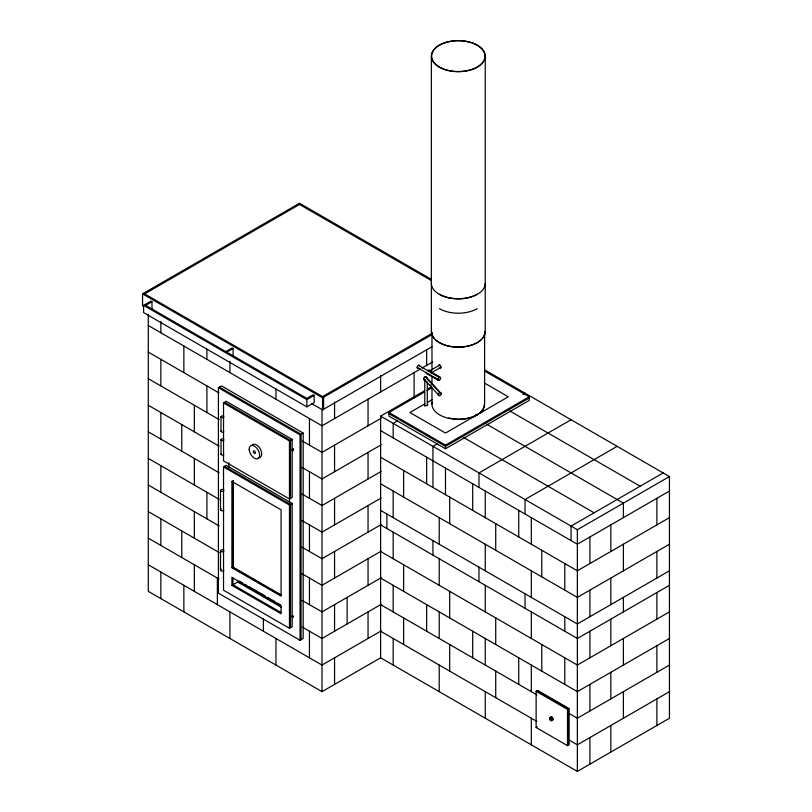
<?xml version="1.0" encoding="UTF-8"?>
<svg xmlns="http://www.w3.org/2000/svg" width="812" height="812" viewBox="0 0 812 812"><rect width="100%" height="100%" fill="white"/><g stroke="black" fill="none" stroke-linecap="round" stroke-linejoin="round"><path stroke-width="1.22" d="M431.355 373.205L431.405 371.358L428.888 369.907L427.63 370.627A1.776 1.025 -60 0 1 428.716 370.729M549.673 717.656L549.673 719.706L551.449 720.731L552.708 720.011L552.708 717.96L551.815 717.026L549.673 717.656L551.815 717.026M550.932 716.935L551.449 720.731M293.305 448.589L293.589 449.97M439.353 380.3C440.611 379.894 441.312 376.656 439.353 377.397A1.776 1.025 -60 0 0 438.094 379.569L438.47 380.392L439.353 380.3L417.165 367.491M151.976 308.976L151.976 301.729L150.93 301.12L142.557 305.962L142.557 293.873L299.526 203.244L431.233 279.287M144.648 293.873L299.526 204.451M151.976 301.729L145.693 305.353L225.746 351.576L232.029 347.952L233.074 348.551L233.074 355.808M233.074 348.551L226.802 352.175L306.855 398.398L313.138 394.774L314.183 395.383L314.183 402.63L306.855 406.863L143.602 312.6L143.602 305.353L306.855 399.605L314.183 395.383M218.408 387.74L221.544 385.923L303.17 433.05L303.17 638.476L300.034 640.292L218.408 593.166L218.408 387.74L300.034 434.867L303.17 433.05M223.533 402.904L226.254 401.331L292.178 439.393L292.178 497.401L289.458 498.964L223.533 460.901L223.533 402.904L289.458 440.967L292.178 439.393M322.557 396.591L432.4 333.164M142.557 293.873L322.557 397.799L432.349 334.402M223.533 466.951L226.254 465.377L292.178 503.44L292.178 626.691L289.458 628.265L223.533 590.202L223.533 466.951L289.458 505.013L292.178 503.44M311.575 403.544L322.557 409.877L432.349 346.491M420.677 368.831L322.009 425.803L148.291 325.5M422.27 367.917L432.735 361.868M231.907 481.445L281.094 509.845L281.094 596.12L231.907 567.73L231.907 481.445L232.953 480.846L232.953 567.608L250.441 577.697M429.934 370.749L439.566 365.197A1.776 1.147 53 0 1 441.089 367.217A1.776 1.147 53 0 1 439.678 368.039M431.405 371.358C428.939 372.535 431.365 371.257 431.405 372.809L440.814 367.369M485.261 370.211L669.443 476.553L669.443 718.234L577.352 771.4L380.615 657.811L380.615 416.13L424.463 390.816M427.751 388.918L431.04 387.019M484.662 371.074L529.211 396.794L529.211 400.428L445.494 448.762L388.989 416.13L388.989 412.506L423.773 392.419M427.041 390.542L431.385 388.024M381.214 418.2L322.009 452.385L302.348 441.038M427.873 402.143L432.004 399.748M397.555 420.849L393.17 423.387L393.17 437.881M381.214 444.793L322.009 478.968L302.125 467.489M381.214 471.376L322.009 505.551L302.125 494.072M437.323 443.809L432.938 446.346L432.938 487.423M522.837 394.439L525.029 393.17M231.907 567.73L232.953 567.121L281.094 594.912M232.953 567.608L233.369 480.602M388.989 412.506L445.494 445.138L529.211 396.794M529.211 398.012L445.494 446.346L388.989 413.714M381.214 497.959L322.009 532.134L302.125 520.654M231.907 585.371L281.094 613.77L281.094 605.793L231.907 577.393L231.907 585.371L239.337 581.077L242.585 582.955M381.214 524.542L322.009 558.727L302.125 547.247M571.08 419.753L478.978 472.929L478.978 487.423M381.214 551.125L322.009 585.31L302.125 573.83M381.214 577.718L322.009 611.893L302.125 600.413M617.12 446.346L525.029 499.512L525.029 514.016M381.163 604.331L322.009 638.476L302.348 627.128M381.163 630.914L322.009 665.058L148.291 564.766M663.171 472.929L571.08 526.095L571.08 540.599M380.615 416.13L577.352 529.718L669.443 476.553M148.291 314.112L148.291 591.349L322.009 691.651L380.615 657.811M669.443 491.057L577.352 544.223L380.615 430.634M669.443 517.64L577.352 570.806L380.615 457.217M669.443 544.223L577.352 597.388L380.615 483.8M669.443 570.806L577.352 623.971L380.615 510.393M669.443 585.31L577.352 638.476L380.615 524.887M669.443 611.893L577.352 665.058L380.615 551.47M536.123 691.286L537.585 690.433L568.979 708.561L568.979 744.817L567.517 745.66L536.123 727.532L536.123 691.286L567.517 709.414L568.979 708.561M669.443 638.476L577.352 691.641L380.615 578.063M536.123 727.532L537.168 726.933M551.449 718.681L552.708 717.96M550.566 720.65L553.073 719.199M669.443 665.058L577.352 718.234L568.583 713.169M669.443 691.651L577.352 744.817L568.583 739.752M427.63 373.53L426.747 373.621L426.381 372.809M426.848 381.386L426.493 381.478A1.776 1.025 0 0 1 424.392 380.879A1.776 1.025 0 0 1 425.143 379.6A1.776 1.289 -42.3 0 1 423.641 378.473A1.776 1.289 -42.3 0 1 425.478 376.616A1.776 1.289 -42.3 0 1 426.726 378.047M551.815 719.919L552.708 720.011M298.481 203.853L431.314 280.536M484.703 383.183L508.282 396.794L445.494 433.05L409.918 412.506L424.777 403.929A1.776 1.025 0 0 0 424.666 405.31A1.776 1.025 0 0 0 427.051 405.492A1.776 1.025 0 0 0 427.569 404.143M509.682 410.892L640.14 486.215M430.776 371.916L440.439 377.499M430.472 371.947L440.571 377.773M418.424 365.319L439.353 377.397M426.422 373.155L439.028 380.432M426.544 373.439L438.724 380.463M475.944 414.384L476.888 414.922M486.662 424.189L623.403 503.135L623.403 517.64M463.632 437.485L594.1 512.798M143.602 293.274L323.602 397.19L323.602 409.278L322.557 408.669M219.453 387.131L301.079 434.258L301.079 639.683M148.291 352.093L218.814 392.805M224.579 402.295L290.513 440.358L290.513 498.365M148.291 378.676L219.179 419.601M148.291 405.259L219.179 446.184M224.579 466.342L290.513 504.404L290.513 627.666M148.291 431.842L219.179 472.777M148.291 458.425L219.179 499.36M537.168 690.677L568.562 708.805L568.562 745.061M380.615 604.646L536.793 694.808M148.291 485.008L219.179 525.943M380.615 631.228L536.793 721.391M148.291 511.601L219.179 552.525M252.623 578.966L265.737 586.538M267.93 587.797L270.112 589.065M272.304 590.324L279.947 594.739M244.757 584.204L246.919 585.462M249.091 586.711L265.351 596.099M267.513 597.348L275.106 601.733M277.268 602.981L280.526 604.859M237.662 582.042L281.135 607.143M281.043 612.532L232.953 584.762L232.953 577.931M148.291 538.183L219.057 579.037M293.589 616.724L293.142 615.963M426.777 377.651L441.352 393.688M425.204 376.677L439.779 392.714M430.066 384.929L431.679 386.705M438.155 393.84L439.779 395.617A1.776 1.289 -42.3 0 0 441.139 393.028A1.776 1.289 -42.3 0 0 438.419 393.861A1.776 1.289 -42.3 0 0 439.779 395.617M423.631 378.605L438.206 394.642M656.888 498.304L656.888 524.887M656.888 551.47L656.888 578.053M656.888 592.557L656.888 619.14M656.888 645.723L656.888 672.316M656.888 698.899L656.888 725.481M623.403 544.223L623.403 570.806M623.403 597.388L623.403 611.893M623.403 638.476L623.403 665.058M623.403 691.641L623.403 718.234M610.837 524.887L610.837 551.47M610.837 578.053L610.837 604.646M610.837 619.14L610.837 645.723M610.837 672.316L610.837 698.899M610.837 725.481L610.837 752.064M589.908 536.976L589.908 563.558M589.908 590.141L589.908 616.724M589.908 631.228L589.908 657.811M589.908 684.394L589.908 710.977M589.908 737.56L589.908 764.153M577.352 529.718L577.352 771.4M567.517 709.414L567.517 745.66M564.797 563.558L564.797 590.141M564.797 616.724L564.797 631.228M564.797 657.811L564.797 684.394M541.777 550.262L541.777 576.845M541.777 644.515L541.777 671.108M531.312 517.64L531.312 544.223M531.312 570.806L531.312 597.388M531.312 611.893L531.312 638.476M531.312 665.058L531.312 691.641M531.312 718.234L531.312 744.817M525.029 593.765L525.029 608.269M518.746 510.383L518.746 536.976M518.746 657.811L518.746 684.394M495.726 523.679L495.726 550.262M495.726 617.932L495.726 644.515M495.726 671.108L495.726 697.691M485.241 56.15L485.241 331.661A26.938 15.55 0 0 1 458.303 347.221A26.938 15.55 0 0 1 431.365 331.661L431.365 56.15M485.261 491.057L485.261 517.64M485.261 544.223L485.261 570.806M485.261 585.31L485.261 611.893M485.261 638.476L485.261 665.058M485.261 691.651L485.261 718.234M484.602 331.367L484.602 404.183A26.319 15.195 0 0 1 456.557 419.337A26.319 15.195 0 0 1 432.197 402.194M478.978 567.182L478.978 581.686M472.706 483.8L472.706 510.383M472.706 631.228L472.706 657.811M449.686 497.096L449.686 523.679M449.686 591.349L449.686 617.932M449.686 644.515L449.686 671.108M445.494 445.138L445.494 448.762M445.494 468.098L445.494 494.681M439.211 517.64L439.211 544.223M439.211 558.727L439.211 585.31M439.211 611.893L439.211 638.476M439.211 665.058L439.211 691.651M432.938 540.599L432.938 555.093M431.974 332.615L431.974 370.282M431.974 376.565L431.974 384.096M431.974 387.862L431.974 404.183M427.285 382.472L427.285 405.208M426.655 350.185L426.655 365.38M426.655 457.217L426.655 483.8M426.655 604.646L426.655 631.228M424.777 381.214L424.777 406.183M414.1 372.627L414.1 397.951M403.635 470.513L403.635 497.096M403.635 564.766L403.635 591.349M403.635 617.932L403.635 644.515M393.17 491.057L393.17 517.64M393.17 532.134L393.17 558.727M393.17 585.31L393.17 611.893M393.17 638.476L393.17 665.058M386.888 514.016L386.888 528.51M380.615 375.509L380.615 391.963M368.049 399.22L368.049 425.803M368.049 452.385L368.049 478.968M368.049 505.551L368.049 532.134M368.049 558.727L368.049 585.31M368.049 611.893L368.049 638.476M347.12 597.388L347.12 623.981M334.564 402.092L334.564 418.545M334.564 445.138L334.564 471.721M334.564 498.304L334.564 524.887M334.564 551.47L334.564 578.053M334.564 604.646L334.564 631.228M334.564 657.811L334.564 684.394M322.557 397.799L322.557 409.877M322.009 409.339L322.009 691.651M309.453 418.545L309.453 445.138M309.453 471.721L309.453 498.304M309.453 524.887L309.453 551.47M309.453 578.053L309.453 604.646M309.453 631.228L309.453 657.811M306.855 399.605L306.855 406.863M300.034 434.867L300.034 640.292M289.569 497.685L289.569 502.74M289.458 440.967L289.458 498.964M289.458 505.013L289.458 628.265M275.958 389.09L275.958 399.22M275.958 638.476L275.958 665.058M263.403 618.571L263.403 631.228M229.918 361.238L229.918 372.627M229.918 611.893L229.918 638.476M228.872 462.657L228.872 467.489M221.006 416.8L221.006 431.294M221.006 439.759L221.006 454.253M220.499 490.387L220.499 509.723M220.499 550.81L220.499 570.146M217.362 578.063L217.362 604.646M206.898 349.211L206.898 359.34M206.898 385.923L206.898 412.506M206.898 492.265L206.898 518.848M194.332 405.259L194.332 431.842M194.332 458.425L194.332 485.008M194.332 511.601L194.332 538.183M194.332 564.766L194.332 591.349M183.867 346.044L183.867 372.627M183.867 585.31L183.867 611.893M181.776 424.595L181.776 451.178M181.776 530.926L181.776 557.519M160.847 321.359L160.847 332.758M160.847 359.34L160.847 385.923M160.847 412.506L160.847 439.089M160.847 465.682L160.847 492.265M160.847 518.848L160.847 545.431M160.847 572.013L160.847 598.606M438.571 365.765A1.786 0.883 66.1 0 1 439.668 365.126M485.241 283.327A26.938 15.55 0 0 1 458.303 298.877A26.938 15.55 0 0 1 431.365 283.327M477.141 308.702A26.644 15.377 0 0 1 439.465 308.702M477.141 294.208A26.644 15.377 0 0 1 439.465 294.208M484.947 331.661A26.644 15.377 0 0 1 482.196 338.472M480.653 340.035A26.644 15.377 0 0 1 478.095 341.964M477.141 342.542A26.644 15.377 0 0 1 439.465 342.542M438.51 341.964A26.644 15.377 0 0 1 435.963 340.035M434.42 338.472A26.644 15.377 0 0 1 432.573 335.65M432.177 334.666A26.644 15.377 0 0 1 431.72 332.666M483.404 408.416A25.162 14.525 0 0 1 452.588 418.687M451.33 418.464A25.162 14.525 0 0 1 448.863 417.926M484.256 404.65A25.162 14.525 0 0 1 483.769 407.492M551.815 717.503A1.188 0.68 60 0 1 552.414 718.133M552.546 718.407A1.188 0.68 60 0 1 552.546 719.371M418.424 368.212A1.776 1.025 -60 0 1 417.175 367.613A1.776 1.025 -60 0 1 418.21 365.461A1.776 1.025 -60 0 1 419.642 365.684M429.061 370.729A1.776 1.025 60 0 1 430.624 371.023A1.776 1.025 60 0 1 431.355 373.155M439.525 364.689A1.776 1.025 60 0 1 439.718 364.497M482.927 410.527A25.162 14.525 0 0 1 481.658 412.293M223.818 570.653A1.776 1.025 0 0 1 221.016 570.866A1.776 1.025 0 0 1 221.392 569.253M223.818 551.318A1.776 1.025 0 0 1 221.138 551.592A1.776 1.025 0 0 1 221.138 550.018A1.776 1.025 0 0 1 223.818 550.292M223.818 510.24A1.776 1.025 0 0 1 221.016 510.443A1.776 1.025 0 0 1 221.392 508.84M223.818 490.905A1.776 1.025 0 0 1 221.138 491.179A1.776 1.025 0 0 1 221.138 489.606A1.776 1.025 0 0 1 223.818 489.88M251.75 445.646A7.399 4.273 60 0 1 260.347 449.066A7.399 4.273 60 0 1 258.297 457.643M223.767 417.226A1.482 0.853 0 0 1 221.534 417.449A1.482 0.853 0 0 1 221.534 416.14A1.482 0.853 0 0 1 223.767 416.373M223.767 431.73A1.482 0.853 0 0 1 221.747 432.035A1.482 0.853 0 0 1 221.209 430.867M223.767 440.185A1.482 0.853 0 0 1 221.534 440.408A1.482 0.853 0 0 1 221.534 439.099A1.482 0.853 0 0 1 223.767 439.333M223.767 454.69A1.482 0.853 0 0 1 221.747 454.994A1.482 0.853 0 0 1 221.209 453.827M292.097 449.432C292.584 452.528 294.248 448.752 292.097 449.432M292.097 616.186C292.584 619.282 294.248 615.506 292.097 616.186M439.262 67.142A26.938 15.55 0 0 0 484.317 60.179A26.938 15.55 0 0 0 451.33 41.128A26.938 15.55 0 0 0 439.262 67.142M439.465 67.031A26.644 15.377 0 0 0 484.033 60.129A26.644 15.377 0 0 0 451.411 41.29A26.644 15.377 0 0 0 439.465 67.031M253.364 451.645A1.482 0.853 60 0 0 255.009 453.482A1.482 0.853 60 0 0 254.846 451.299A1.482 0.853 60 0 0 253.364 451.645M249.193 449.665A7.399 4.273 60 0 0 257.414 458.821A7.399 4.273 60 0 0 256.612 447.94A7.399 4.273 60 0 0 249.193 449.665"/></g></svg>
